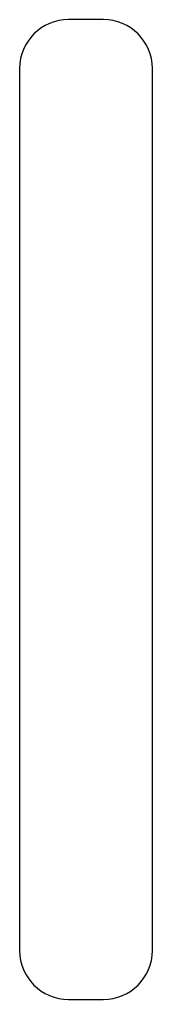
# Model space of a CAD drawing. Header units: millimetres. Extents: x 140.8 to 146.2, y -38.9 to 1.2.
import ezdxf

# ---------------------------------------------------------------- set-up
doc = ezdxf.new("R2010")
doc.units = ezdxf.units.MM

msp = doc.modelspace()

# ---------------------------------------------------------------- linework, layer by layer
for p, q in [((144.195, 1.1905), (142.775, 1.1905)), ((140.775, -0.8095), (140.775, -36.9095)), ((146.195, -36.9095), (146.195, -0.8095)), ((142.775, -38.9095), (144.195, -38.9095))]:
    msp.add_line(p, q)
for centre, start, end in [((142.775, -0.8095), 90, 180), ((144.195, -0.8095), 0, 90), ((142.775, -36.9095), 180, 270), ((144.195, -36.9095), 270, 360)]:
    msp.add_arc(centre, 2, start, end)

doc.saveas('drawing.dxf')
